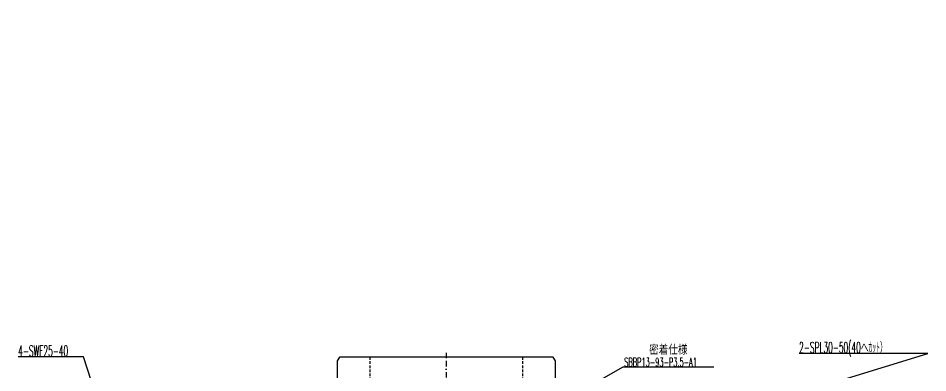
# Model space of a CAD drawing. Extents: x -430 to 437, y -440 to 538.
# Drawn here: x 20.1 to 437.1, y 375.2 to 538.1 of the extents above; entities that cross this region are included whole.
import ezdxf

# ---------------------------------------------------------------- set-up
doc = ezdxf.new("R2010")
doc.units = 0
doc.linetypes.add('BORDER', pattern=[8.75, 2.5, -1.25, 2.5, -1.25, 0, -1.25])
doc.linetypes.add('HIDDEN', pattern=[1.875, 1.25, -0.625])
for name, color, linetype in [('1', 7, 'CONTINUOUS'), ('136', 7, 'CONTINUOUS'), ('21', 7, 'CONTINUOUS')]:
    doc.layers.add(name, color=color, linetype=linetype)
doc.styles.add('EXCESS_STANDARD', font='txt', dxfattribs={"height": 0.2, "bigfont": 'BIGFONT'})
doc.dimstyles.new('ISO-25', dxfattribs={"dimtxt": 4, "dimasz": 2.4, "dimexe": 0.18, "dimexo": 0.3, "dimgap": 0.2, "dimtad": 1, "dimtih": 1, "dimtoh": 1, "dimzin": 12, "dimcen": 0.09, "dimazin": 3, "dimtfac": 0.5, "dimtofl": 0, "dimtmove": 0, "dimatfit": 3})

# ---------------------------------------------------------------- blocks, each defined once
blk = doc.blocks.new('*D19')
at = {"layer": '1', "color": 50, "linetype": 'CONTINUOUS'}
for p, q in [((211.84, 298.1), (214.24, 298.68)), ((214.24, 298.68), (211.85, 299.3)), ((220.82, 299.3), (218.42, 298.68)), ((218.42, 298.68), (220.83, 298.1))]:
    blk.add_line(p, q, dxfattribs=at)
for start, end in [(268.6864, 269.5), (269.5, 270.5), (270.5, 274.4443)]:
    blk.add_arc((216.33, 538.1), 239.43, start, end, dxfattribs=at)
at = {"layer": '1', "color": 7, "linetype": 'CONTINUOUS', "style": 'EXCESS_STANDARD'}
for s, rotation, width, p in [('1', 2.5282, 0.8, (225.29, 299.03)), ('%%d', 3.6778, 1.6, (228.48, 299.18))]:
    blk.add_text(s, height=4, rotation=rotation, dxfattribs=dict(at, width=width)).set_placement(p)

msp = doc.modelspace()

# ---------------------------------------------------------------- linework, layer by layer
at = {"layer": '1', "color": 141, "linetype": 'BORDER'}
msp.add_line((216.3318, 384.4258), (216.3318, 70.4258), dxfattribs=at)
at = {"layer": '1', "color": 7, "linetype": 'CONTINUOUS'}
for p, q in [((167.3318, 382.4258), (166.3318, 380.6937)), ((166.3318, 380.6937), (166.3318, 372.4258)), ((181.3318, 382.4258), (167.3318, 382.4258)), ((251.3318, 382.4258), (181.3318, 382.4258)), ((265.3318, 382.4258), (251.3318, 382.4258)), ((266.3318, 380.6937), (265.3318, 382.4258)), ((266.3318, 372.4258), (266.3318, 380.6937))]:
    msp.add_line(p, q, dxfattribs=at)
at = {"layer": '1', "color": 7, "linetype": 'HIDDEN'}
for p, q in [((181.3318, 382.4258), (181.3318, 347.4258)), ((251.3318, 382.4258), (251.3318, 347.4258))]:
    msp.add_line(p, q, dxfattribs=at)
at = {"layer": '1', "color": 50, "linetype": 'CONTINUOUS'}
for p, q in [((225.053, 337.0303), (297.405, 377.9658)), ((297.405, 377.9658), (338.905, 377.9658))]:
    msp.add_line(p, q, dxfattribs=at)
at = {"layer": '136', "color": 50, "linetype": 'CONTINUOUS'}
for p, q in [((50.0879, 382.5982), (20.0879, 382.5982)), ((63.8318, 339.4258), (50.0879, 382.5982))]:
    msp.add_line(p, q, dxfattribs=at)
at = {"layer": '21', "color": 50, "linetype": 'CONTINUOUS'}
for p, q in [((314.3318, 346.4258), (437.0563, 384.1888)), ((437.0563, 384.1888), (378.0563, 384.1888))]:
    msp.add_line(p, q, dxfattribs=at)

# ---------------------------------------------------------------- texts
at = {"layer": '1', "color": 7, "linetype": 'CONTINUOUS', "style": 'EXCESS_STANDARD'}
msp.add_text('密着仕様', height=4, dxfattribs=at).set_placement((309.3005, 383.577))
at = {"layer": '1', "color": 7, "linetype": 'CONTINUOUS', "style": 'EXCESS_STANDARD', "width": 0.5}
msp.add_text('SBBP13-93-P3.5-A1', height=4, dxfattribs=at).set_placement((297.905, 378.1658))
at = {"layer": '136', "color": 7, "linetype": 'CONTINUOUS', "style": 'EXCESS_STANDARD', "width": 0.5}
msp.add_text('4-SWF25-40', height=5, dxfattribs=at).set_placement((20.0879, 382.7982))
at = {"layer": '21', "color": 7, "linetype": 'CONTINUOUS', "style": 'EXCESS_STANDARD', "width": 0.5}
msp.add_text('2-SPL30-50(40へｶｯﾄ）', height=5, dxfattribs=at).set_placement((378.0563, 384.3888))

# ---------------------------------------------------------------- dimensions: what is measured, and where the dimension line sits
at = {"layer": '1'}
dim = msp.add_angular_dim_3p(base=(230.092, 299.0627), center=(216.3318, 538.0959), p1=(218.4213, 298.666), p2=(214.2424, 298.666), text='1°', dimstyle='ISO-25', override={"dimtxt": 2, "dimasz": 2.4, "dimdec": 3, "dimzin": 0, "dimtol": 0, "dimlim": 0, "dimtdec": 3, "dimtzin": 8}, dxfattribs=at)
dim.commit()
dim.dimension.update_dxf_attribs({"geometry": '*D19', "text_midpoint": (229.9656, 301.259), "dimtype": 133, "text_rotation": 3.29466})

doc.saveas('drawing.dxf')
